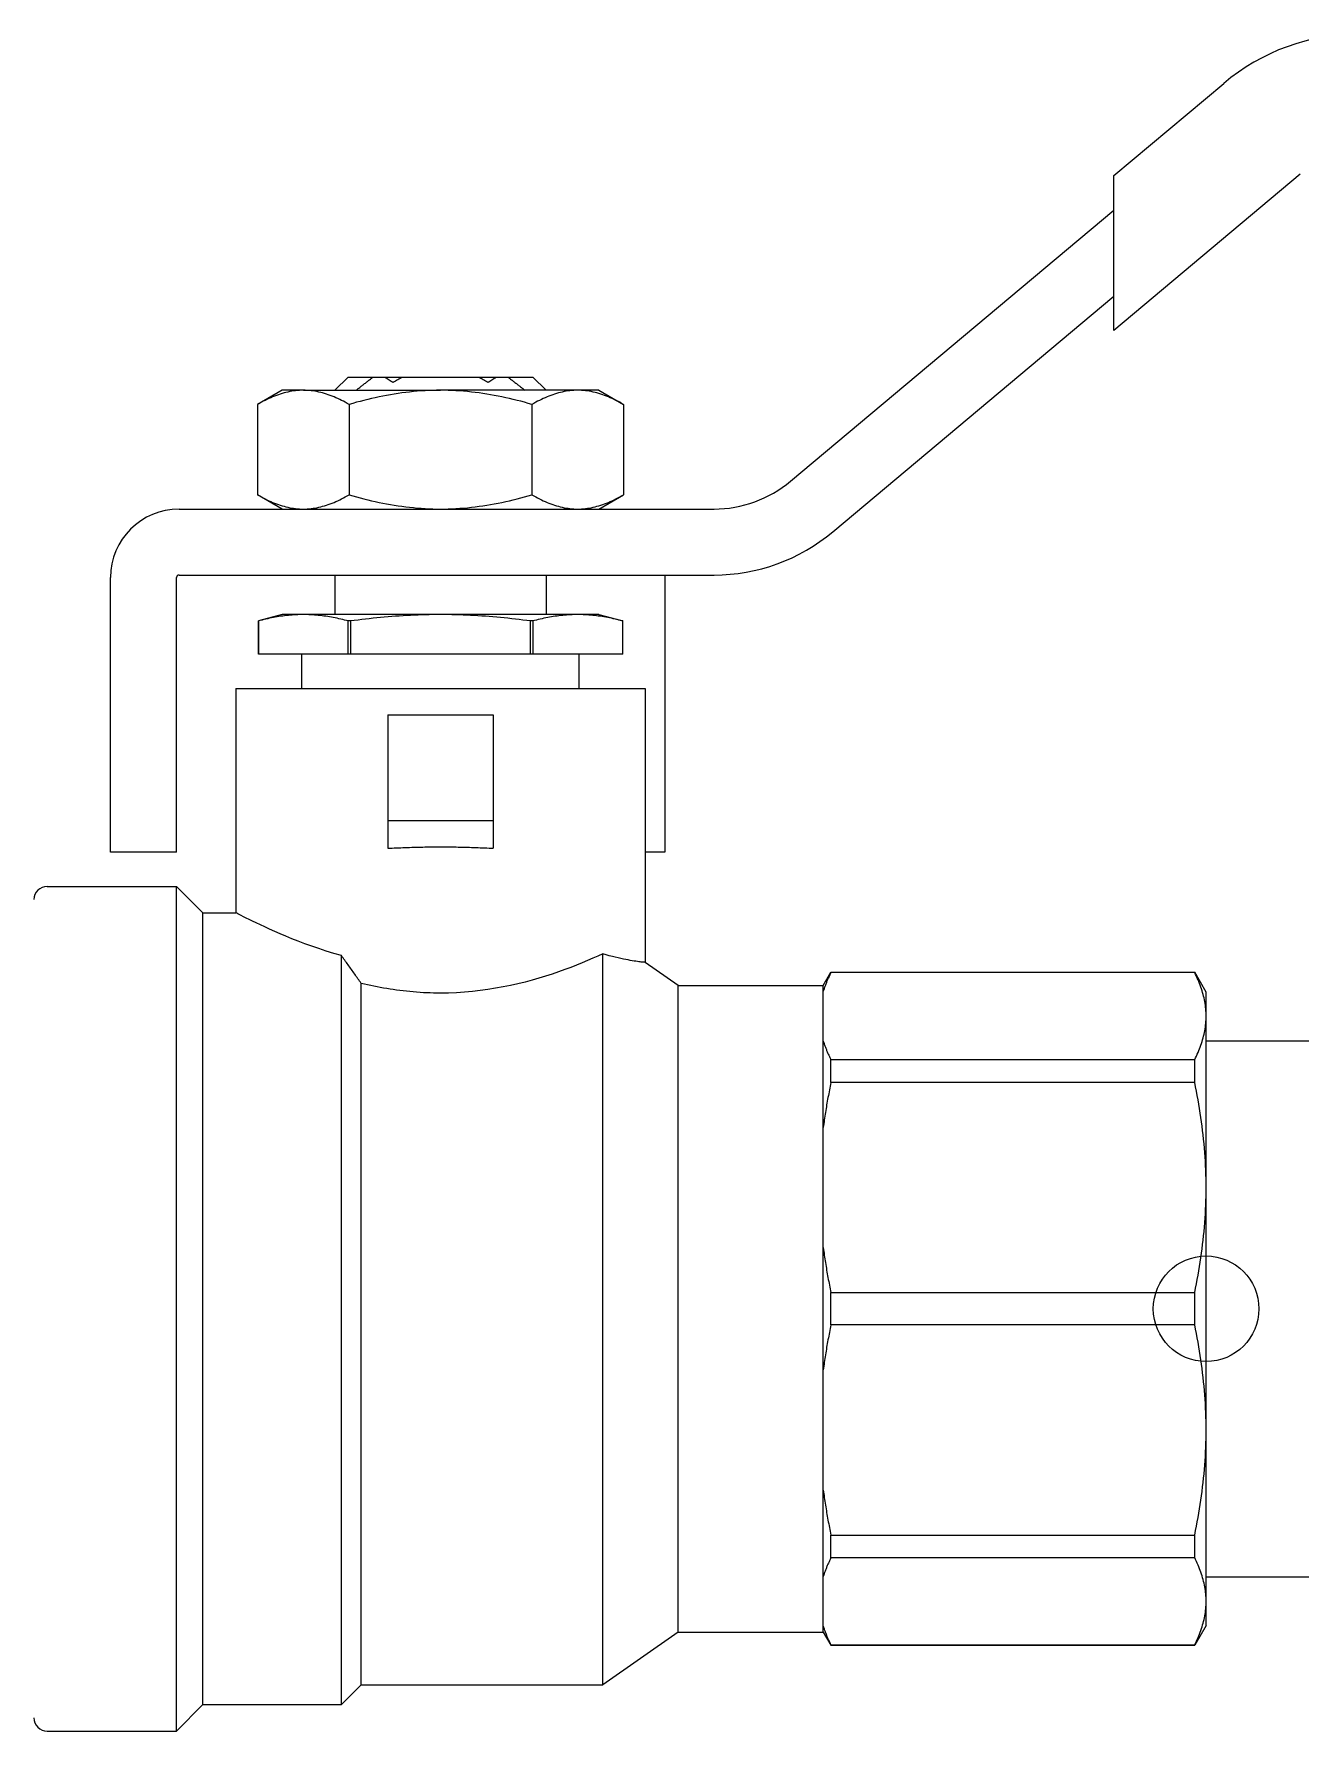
# Model space of a CAD drawing. Extents: x -2975 to 7327, y -1166 to 1029.
# Drawn here: x 5878.2 to 5926.2, y -151 to -86.7 of the extents above; entities that cross this region are included whole.
import ezdxf

# ---------------------------------------------------------------- set-up
doc = ezdxf.new("R2010")
doc.units = 0
doc.layers.add('legint', color=4, linetype='Continuous')
doc.layers.add('PLAMPING', color=5, linetype='Continuous')

# ---------------------------------------------------------------- blocks, each defined once
blk = doc.blocks.new('A$C60660C13')
at = {"layer": 'PLAMPING'}
for p, q in [((3028.896969874858, -222.2865012349448), (3033.062271710877, -218.7913979999539)), ((3028.89696939801, -223.5919071679209), (3028.89696939801, -222.2865034585002)), ((3035.954815954846, -222.2385979939563), (3028.896969874858, -228.1608340369448)), ((3016.651648063861, -233.8669535389417), (3028.896969874767, -223.5919085238183)), ((3028.896969874858, -226.8554267469572), (3028.896969874858, -223.5919085239548)), ((3018.258617088849, -235.7820646469381), (3028.896969875085, -226.8554267472073)), ((3028.89696939801, -228.1608344559718), (3028.89696939801, -226.855425978184)), ((2999.896969874861, -229.9197535449512), (2999.396969874851, -230.4197535449393)), ((2999.896969874861, -229.9197535449512), (3000.849422034115, -229.9197535449512)), ((3000.849422033888, -229.9197535449512), (3001.280368825882, -229.9197535449512)), ((3001.280368825882, -229.9197535449512), (3001.954749364676, -229.9197535449512)), ((3001.954749364858, -229.9197535449512), (3004.839190384881, -229.9197535449512)), ((3004.839190385063, -229.9197535449512), (3005.513570923858, -229.9197535449512)), ((3005.513570923858, -229.9197535449512), (3005.944517715851, -229.9197535449512)), ((3005.944517715715, -229.9197535449512), (3006.896969874878, -229.9197535449512)), ((3006.896969874878, -229.9197535449512), (3007.396969874889, -230.4197535449393)), ((2997.396969874671, -230.419753545053), (2996.468766644602, -230.9556519294492)), ((2998.200817451879, -230.4197535449393), (2997.396969874625, -230.4197535449393)), ((2998.200817452106, -230.4197535449393), (3003.396969874847, -230.4197535449393)), ((3008.593122297633, -230.4197535449393), (3003.396969874847, -230.4197535449393)), ((3009.396969875114, -230.4197535449393), (3008.593122297861, -230.4197535449393)), ((3009.396969875069, -230.419753545053), (3010.325173105138, -230.9556519294492)), ((2996.468766644874, -230.9556519299495), (2996.468766644874, -234.3838551599365)), ((2999.932868259883, -230.9556519299495), (2999.932868259883, -234.3838551599365)), ((3006.861071489856, -230.9556519299495), (3006.861071489856, -234.3838551599365)), ((3010.325173104865, -230.9556519299495), (3010.325173104865, -234.3838551599365)), ((2997.396969874852, -234.9197535449466), (2996.468766644602, -234.3838551604367)), ((3009.396969874887, -234.9197535449466), (3010.325173105138, -234.3838551604367)), ((2993.496969874876, -234.9197535419453), (3013.759103820847, -234.9197535449466)), ((2990.896969874847, -247.9191785039493), (2990.896969867889, -237.5197535449533)), ((2993.396969874856, -247.9191785039493), (2993.396969874856, -237.5197535449533)), ((2993.496969874876, -237.4197535449557), (3013.759103820847, -237.4197535449557)), ((2999.396969874851, -237.4197535449557), (2999.396969874851, -238.919753544943)), ((3007.396969874889, -237.4197535449557), (3007.396969874889, -238.919753544943)), ((3011.896969874851, -237.4200277609734), (3011.896969874851, -237.5197535447032)), ((3011.896969874851, -237.5197535449533), (3011.896969874851, -247.9191785039493)), ((2997.396969874852, -238.919753544943), (2996.496969874987, -239.160907817919)), ((2996.497144948625, -239.1609078181236), (2996.496969875033, -239.1609078181236)), ((2996.496969874851, -240.419753544953), (2996.496969874851, -239.1609078181236)), ((2996.497144948352, -239.1609078179417), (2996.497144948352, -240.419753544953)), ((2998.200817452243, -238.919753544943), (2997.396969874852, -238.919753544943)), ((3003.396969874711, -238.919753544943), (2998.200817452243, -238.919753544943)), ((2999.904489956179, -240.419753544953), (2999.904489956179, -239.1609078179417)), ((2999.989624867429, -239.1609078181236), (2999.904489956042, -239.1609078181236)), ((2999.989624867566, -239.1609078179417), (2999.989624867566, -240.419753544953)), ((3008.593122297588, -238.919753544943), (3003.396969874847, -238.919753544943)), ((3006.804314882401, -240.419753544953), (3006.804314882401, -239.1609078179417)), ((3006.889449793879, -239.1609078181236), (3006.804314882264, -239.1609078181236)), ((3006.889449794061, -239.1609078179417), (3006.889449794061, -240.419753544953)), ((3009.396969874887, -238.919753544943), (3008.593122297588, -238.919753544943)), ((3009.396969874887, -238.919753544943), (3010.296969874752, -239.160907817919)), ((3010.296794801069, -240.419753544953), (3010.296794801069, -239.1609078179417)), ((3010.296969874661, -239.1609078181236), (3010.296794801115, -239.1609078181236)), ((3010.296969874888, -240.419753544953), (3010.296969874888, -239.1609078181236)), ((2996.497144948443, -240.419753544953), (2996.496969874851, -240.419753544953)), ((2999.904489956179, -240.419753544953), (2996.497144948352, -240.419753544953)), ((2998.146969874869, -241.719753544945), (2998.146969874869, -240.419753544953)), ((2999.989624867339, -240.419753544953), (2999.904489955951, -240.419753544953)), ((3006.804314882401, -240.419753544953), (2999.989624867566, -240.419753544953)), ((3006.88944979397, -240.419753544953), (3006.804314882355, -240.419753544953)), ((3010.296794801069, -240.419753544953), (3006.889449794061, -240.419753544953)), ((3008.646969874871, -241.719753544945), (3008.646969874871, -240.419753544953)), ((3010.296969874888, -240.419753544953), (3010.296794801297, -240.419753544953)), ((2995.64696987486, -241.719753544945), (3011.14696987488, -241.719753544945)), ((2995.64696987486, -241.719753544945), (2995.64696987486, -250.2197535449486)), ((3011.14696987488, -241.719753544945), (3011.14696987488, -252.0944941220396)), ((3001.396969874849, -242.7197535449441), (3001.396969874849, -246.7197535449404)), ((3001.396969874849, -242.7197535449441), (3005.396969874845, -242.7197535449441)), ((3005.396969874845, -242.7197535449441), (3005.396969874845, -246.7197535449404)), ((3001.396969874849, -246.7197535449404), (3001.396969874849, -247.7750188999526)), ((3001.396969874849, -246.7197535449404), (3005.396969874845, -246.7197535449404)), ((3005.396969874845, -246.7197535449404), (3005.396969874845, -247.7750188999526)), ((2993.396969874856, -247.9191785039493), (2990.896969874847, -247.9191785039493)), ((3011.896969874851, -247.9191785039493), (3011.14696987488, -247.9191785039493)), ((2988.496969874858, -249.2197535449495), (2993.396969874856, -249.2197535449495)), ((2993.396969874856, -281.2197535449432), (2993.396969874856, -249.2197535449495)), ((2994.396969874878, -250.2197535449486), (2993.396969874856, -249.2197535449495)), ((2994.396969874878, -280.2197535449441), (2994.396969874878, -250.2197535449486)), ((2994.396969874878, -250.2197535449486), (2995.64696987486, -250.2197535449486)), ((2999.646969874856, -280.2197535449441), (2999.646969874856, -251.8406653846941)), ((3009.540673861374, -279.4697535454052), (3009.540673861374, -251.7756061692498)), ((3012.396969874861, -252.9697535449404), (3011.14696987488, -252.0944941220396)), ((3017.896969874845, -252.9697535449404), (3018.185645009588, -252.4697535454297)), ((3018.185645009452, -252.484437441959), (3018.185645009452, -252.4697535453615)), ((3018.185645009452, -252.4697535449523), (3031.963957172956, -252.4697535449523)), ((3031.963957172865, -252.4844374419363), (3018.185645009861, -252.4844374419363)), ((3031.963957172956, -252.4844374414361), (3031.963957172956, -252.4697535448386)), ((3032.396969874889, -253.2197535449459), (3031.963957172865, -252.4697535449068)), ((3000.396969874872, -279.4697535449504), (3000.396969874872, -252.8909255390008)), ((3012.396969874861, -277.4697535449523), (3012.396969874861, -252.9697535449404)), ((3012.396969874861, -252.9697535449404), (3017.896969874845, -252.9697535449404)), ((3017.896969874845, -253.1909504777022), (3017.896969874845, -252.9697535449404)), ((3017.896969874845, -255.0754478318968), (3017.896969874845, -253.1909504777022)), ((3032.396969874889, -254.1331991546858), (3032.396969874889, -253.2197535449459)), ((3032.396969874889, -260.6275523565646), (3032.396969874889, -254.1331991548223)), ((3017.896969874845, -258.3527628209968), (3017.896969874845, -255.0754478320332)), ((3032.396969874889, -255.0640524080936), (3051.799612319654, -255.0640524080936)), ((3018.185645009861, -255.7819608679356), (3031.963957172865, -255.7819608679356)), ((3018.185645009452, -256.6470894674385), (3018.185645009452, -255.7819608684813)), ((3031.963957172956, -256.6470894670974), (3031.963957172956, -255.7819608681175)), ((3031.963957172865, -256.6470894669383), (3018.185645009861, -256.6470894669383)), ((3017.896969874845, -262.9023418919051), (3017.896969874845, -258.3527628211332)), ((3032.396969874889, -269.8119547330552), (3032.396969874889, -260.6275523568374)), ((3017.896969874845, -267.5371651979876), (3017.896969874845, -262.9023418919051)), ((3032.396969874889, -267.7197535449441), (3032.396969874889, -262.7197535449486)), ((3018.185645009861, -264.6080152459408), (3031.963957172865, -264.6080152459408)), ((3018.185645009452, -265.8314918439519), (3018.185645009452, -264.6080152459408)), ((3031.963957172956, -265.8314918439746), (3031.963957172956, -264.6080152459181)), ((3031.963957172865, -265.8314918439519), (3018.185645009861, -265.8314918439519)), ((3017.896969874845, -272.086744268714), (3017.896969874845, -267.5371651979876)), ((3032.396969874889, -276.3063079350932), (3032.396969874889, -269.8119547333281)), ((3017.896969874845, -275.3640592578595), (3017.896969874845, -272.0867442688959)), ((3018.185645009861, -273.7924176229544), (3031.963957172865, -273.7924176229544)), ((3018.185645009452, -274.6575462214114), (3018.185645009452, -273.7924176224542)), ((3031.963957172956, -274.6575462217752), (3031.963957172956, -273.7924176227953)), ((3031.963957172865, -274.6575462219571), (3018.185645009861, -274.6575462219571)), ((3017.896969874845, -277.2485566121904), (3017.896969874845, -275.3640592579732)), ((3032.396969874889, -275.3754546818218), (3051.799612319654, -275.3754546818218)), ((3032.396969874889, -277.2197535449468), (3032.396969874889, -276.3063079352069)), ((3012.396969874861, -277.4697535449523), (3009.540673861328, -279.4697535453142)), ((3012.396969874861, -277.4697535449523), (3017.896969874845, -277.4697535449523)), ((3017.896969874845, -277.4697535449523), (3017.896969874845, -277.2485566121904)), ((3017.896969874845, -277.4697535449523), (3018.185645009588, -277.9697535444629)), ((3032.396969874889, -277.2197535449468), (3031.963957172865, -277.9697535449859)), ((3018.185645009861, -277.9550696479564), (3031.963957172865, -277.9550696479564)), ((3018.185645009452, -277.9697535445312), (3018.185645009452, -277.9550696479337)), ((3018.185645009452, -277.9697535449404), (3031.963957172956, -277.9697535449404)), ((3031.963957172956, -277.9697535450541), (3031.963957172956, -277.9550696484566)), ((3000.396969874872, -279.4697535449504), (2999.646969874856, -280.2197535449441)), ((3000.396969874872, -279.4697535449504), (3009.540673861374, -279.4697535449504)), ((2994.396969874878, -280.2197535449441), (2993.396969874856, -281.2197535449432)), ((2994.396969874878, -280.2197535449441), (2999.646969874856, -280.2197535449441)), ((2988.496969874858, -281.2197535449432), (2993.396969874856, -281.2197535449432))]:
    blk.add_line(p, q, dxfattribs=at)
for points in [[(3000.201980610836, -230.4197527413326), (3000.228544016863, -230.3983952050121), (3000.255138715283, -230.3770734315012), (3000.281764706141, -230.3557898049266), (3000.308423181558, -230.3345467095287), (3000.335114737526, -230.3133441453074), (3000.361839970127, -230.2921844964121), (3000.388599475399, -230.2710653786708), (3000.415394147421, -230.2499915604503), (3000.442224582183, -230.2289630417736), (3000.46909107782, -230.2079798226405), (3000.495995124355, -230.1870466713954), (3000.522936423794, -230.1661612038661), (3000.549916466251, -230.1453234200526), (3000.576935549724, -230.1245404725169), (3000.60399427034, -230.1038075928691), (3000.631093224046, -230.0831271653269), (3000.658233603007, -230.0625015740397), (3000.685415705219, -230.0419332032252), (3000.712640126721, -230.0214220528605), (3000.739907463548, -230.0009681229685), (3000.767218907821, -229.9805714135264), (3000.794574459541, -229.9602366929012), (3000.821975310827, -229.9399639611156), (3000.849422057626, -229.9197532181697)], [(3001.280368854758, -229.9197532181697), (3001.293534328714, -229.9283601288753), (3001.30671425677, -229.9369455819178), (3001.31990878799, -229.9455095772746), (3001.33311777331, -229.9540521149684), (3001.34634151077, -229.9625708108042), (3001.359580000416, -229.9710680489543), (3001.372833540198, -229.9795414452465), (3001.386101981187, -229.9879909997035), (3001.399385621334, -229.9964167122798), (3001.412684460637, -230.0048209671932), (3001.425998797185, -230.0131989960764), (3001.43932848191, -230.021553183079), (3001.452673812854, -230.0298811440516), (3001.466034790064, -230.0381852631663), (3001.479411413447, -230.0464631562281), (3001.492804130065, -230.0547148232372), (3001.506212790991, -230.0629402642162), (3001.519637545106, -230.0711394791651), (3001.533078690544, -230.0793100838664), (3001.546535929218, -230.0874544625376), (3001.560009708191, -230.095572615156), (3001.573500176436, -230.1036597733546), (3001.587007184979, -230.1117207055004), (3001.600530882842, -230.1197530274439)], [(3001.600530882842, -230.1197530274439), (3001.615041186596, -230.1109935288341), (3001.629572053934, -230.1022650246668), (3001.644123633877, -230.0935722832637), (3001.658696224466, -230.0849105362804), (3001.673289825702, -230.0762845521067), (3001.68790458656, -230.0676943306971), (3001.702540805126, -230.0591374878795), (3001.717198332334, -230.0506187920664), (3001.731877466226, -230.0421382431896), (3001.746578504798, -230.0336934571224), (3001.76130129912, -230.0252868180369), (3001.776045998121, -230.0169207100826), (3001.790813048864, -230.0085903649378), (3001.805602153308, -230.0003029351192), (3001.820413758513, -229.9920560364772), (3001.835248013503, -229.983849668989), (3001.85010491823, -229.9756838326548), (3001.86498447274, -229.9675632958415), (3001.87988712405, -229.9594832902048), (3001.894812872159, -229.9514485840891), (3001.90976186609, -229.9434567932994), (3001.924734105841, -229.9355103020762), (3001.939729889408, -229.9276091103511), (3001.954749365813, -229.9197532181697)], [(3004.839190383927, -229.9197532181697), (3004.854209860331, -229.9276091103511), (3004.869205643899, -229.9355103020762), (3004.884177883649, -229.9434567932994), (3004.899126877534, -229.9514485840891), (3004.914052625644, -229.9594832902048), (3004.928955276954, -229.9675632958415), (3004.943834831464, -229.9756838326548), (3004.958691736237, -229.983849668989), (3004.973525991226, -229.9920560364772), (3004.988337596432, -230.0003029351192), (3005.003126700875, -230.0085903649378), (3005.017893751618, -230.0169207100826), (3005.03263845062, -230.0252868180369), (3005.047361244941, -230.0336934571224), (3005.062062283513, -230.0421382431896), (3005.076741417405, -230.0506187920664), (3005.091398944614, -230.0591374878795), (3005.10603516318, -230.0676943306971), (3005.120649924037, -230.0762845521067), (3005.135243525273, -230.0849105362804), (3005.149816115862, -230.0935722832637), (3005.164367695806, -230.1022650246668), (3005.178898563144, -230.1109935288341), (3005.193408866898, -230.1197530274439)], [(3005.193408866898, -230.1197530274439), (3005.20693256476, -230.1117207055004), (3005.220439573303, -230.1036597733546), (3005.233930041549, -230.095572615156), (3005.247403820521, -230.0874544625376), (3005.260861059195, -230.0793100838664), (3005.274302204633, -230.0711394791651), (3005.287726958749, -230.0629402642162), (3005.301135619628, -230.0547148232372), (3005.314528336293, -230.0464631562281), (3005.327904959676, -230.0381852631663), (3005.34126593684, -230.0298811440516), (3005.35461126783, -230.021553183079), (3005.367940952555, -230.0131989960764), (3005.381255289102, -230.0048209671932), (3005.394554128406, -229.9964167122798), (3005.407837768552, -229.9879909997035), (3005.421106209541, -229.9795414452465), (3005.434359749323, -229.9710680489543), (3005.447598238969, -229.9625708108042), (3005.46082197643, -229.9540521149684), (3005.474030961749, -229.9455095772746), (3005.48722549297, -229.9369455819178), (3005.500405421025, -229.9283601288753), (3005.513570894981, -229.9197532181697)], [(3005.944517692114, -229.9197532181697), (3005.971964438912, -229.9399639611156), (3005.999365290153, -229.9602366929012), (3006.026720841873, -229.9805714135264), (3006.054032286192, -230.0009681229685), (3006.081299623019, -230.0214220528605), (3006.10852404452, -230.0419332032252), (3006.135706146732, -230.0625015740397), (3006.162846525694, -230.0831271653269), (3006.189945479399, -230.1038075928691), (3006.21700419997, -230.1245404725169), (3006.244023283488, -230.1453234200526), (3006.271003325945, -230.1661612038661), (3006.297944625384, -230.1870466713954), (3006.324848671919, -230.2079798226405), (3006.351715167511, -230.2289630417736), (3006.378545602319, -230.2499915604503), (3006.40534027434, -230.2710653786708), (3006.432099779612, -230.2921844964121), (3006.458825012213, -230.3133441453074), (3006.485516568181, -230.3345467095287), (3006.512175043598, -230.3557898049266), (3006.538801034457, -230.3770734315012), (3006.565395732877, -230.3983952050121), (3006.591959138858, -230.4197527413326)], [(2998.20081754542, -230.4197527413326), (2998.127368529821, -230.4208375458675), (2998.054017265803, -230.4240657334421), (2997.980764945532, -230.4293943886851), (2997.907613953111, -230.4367853646372), (2997.834566076744, -230.446198130122), (2997.761623104588, -230.457594538203), (2997.688787420747, -230.4709292893367), (2997.616059621349, -230.4861666207362), (2997.54344328262, -230.5032636170299), (2997.470939000595, -230.5221821312816), (2997.398549755598, -230.5428816323374), (2997.326276143575, -230.565319204803), (2997.25412114476, -230.5894567017649), (2997.182086547399, -230.6152559761958), (2997.110174139515, -230.6426717286204), (2997.038385113227, -230.6716681962062), (2996.966722448814, -230.7022024636271), (2996.895187338349, -230.7342363839243), (2996.823782166029, -230.7677270417262), (2996.752508123881, -230.8026362900737), (2996.681367596147, -230.8389259820078), (2996.610362967021, -230.8765508179622), (2996.539495428578, -230.9154726510005), (2996.46876676893, -230.9556509499462)], [(2999.932868321911, -230.9556509499462), (2999.861988266456, -230.9153796677638), (2999.791017015922, -230.8763791565898), (2999.719951292035, -230.8386899476009), (2999.6487887106, -230.8023549561458), (2999.577526291386, -230.7674075608165), (2999.506161054159, -230.7338906769846), (2999.434690316683, -230.7018448357585), (2999.363111098773, -230.6713057999705), (2999.291421016232, -230.6423141007517), (2999.219616790787, -230.614907885084), (2999.147695740247, -230.5891276841212), (2999.075655480373, -230.5650116448451), (2999.003492434985, -230.5426026825817), (2998.931204219843, -230.5219341759685), (2998.85878815271, -230.5030490403087), (2998.7862412534, -230.485985422607), (2998.713560541636, -230.4707814698222), (2998.640743633267, -230.4574800973032), (2998.567787250066, -230.4461146836193), (2998.494688709751, -230.4367305283595), (2998.421445330131, -230.4293610100704), (2998.348054131019, -230.4240490441234), (2998.274512728221, -230.4208351616953), (2998.20081754542, -230.4197527413326)], [(3003.396969874847, -230.4197527413326), (3003.250435282961, -230.4208518509913), (3003.103933026568, -230.4241205696972), (3002.95748474964, -230.4295135979746), (3002.811112096059, -230.4369880204295), (3002.664836709845, -230.4465009217356), (3002.518680160391, -230.4580046181773), (3002.372664203403, -230.4714561944056), (3002.226810445562, -230.4868151192668), (3002.081140568042, -230.504033709045), (3001.935676028505, -230.5230690484141), (3001.790438731677, -230.5438758378077), (3001.645450135219, -230.5664135460947), (3001.500731994883, -230.5906344895366), (3001.35630591726, -230.6164957528072), (3001.212193360106, -230.6439544205577), (3001.068416228053, -230.6729628090952), (3000.924996127832, -230.7034827713924), (3000.781954666126, -230.7354666237788), (3000.639313300598, -230.768869066711), (3000.497093935973, -230.8036495690349), (3000.355318029869, -230.8397628312068), (3000.214007338035, -230.8771635537059), (3000.073183616177, -230.9158064370113), (2999.932868321911, -230.9556509499462)], [(3006.861071427828, -230.9556509499462), (3006.719928523079, -230.9155704026271), (3006.578409811026, -230.8767272477244), (3006.43652870276, -230.8391667847591), (3006.294298907277, -230.8029319291027), (3006.151733239675, -230.768058443542), (3006.008845408905, -230.7345916275981), (3005.865648826147, -230.7025743966196), (3005.722156455294, -230.6720425133708), (3005.578382005478, -230.6430436615901), (3005.434338589656, -230.6156136040645), (3005.290039618966, -230.5897976403148), (3005.145498355386, -230.5656363015178), (3005.000728358981, -230.5431701188045), (3004.855742891777, -230.5224396233516), (3004.710555215842, -230.5034877305079), (3004.565178667689, -230.4863549714046), (3004.419626658318, -230.471081877241), (3004.273912524331, -230.4577137474926), (3004.128049527752, -230.4462863450144), (3003.982051154161, -230.436844969282), (3003.835930628246, -230.4294301514719), (3003.689701361144, -230.4240824227381), (3003.543376652077, -230.4208423142345), (3003.396969874847, -230.4197527413326)], [(3008.593122204319, -230.4197527413326), (3008.519673784757, -230.4208375458675), (3008.446321924702, -230.4240657334421), (3008.373069902426, -230.4293943886851), (3008.299918910051, -230.4367853646372), (3008.226871033684, -230.446198130122), (3008.153928061482, -230.457594538203), (3008.081092079646, -230.4709292893367), (3008.008364578244, -230.4861666207362), (3007.935747941518, -230.5032636170299), (3007.863243957535, -230.5221821312816), (3007.790854414451, -230.5428816323374), (3007.71858110047, -230.565319204803), (3007.646426399696, -230.5894567017649), (3007.574391504294, -230.6152559761958), (3007.502478798414, -230.6426717286204), (3007.430690070168, -230.6716681962062), (3007.359027107713, -230.7022024636271), (3007.28749229529, -230.7342363839243), (3007.216086824882, -230.7677270417262), (3007.144813080776, -230.8026362900737), (3007.073672553087, -230.8389259820078), (3007.002667625919, -230.8765508179622), (3006.931800087476, -230.9154726510005), (3006.861071427828, -230.9556509499462)], [(3010.32517298081, -230.9556509499462), (3010.254292925355, -230.9153796677638), (3010.183321674821, -230.8763791565898), (3010.112256248975, -230.8386899476009), (3010.041093667495, -230.8023549561458), (3009.969830950285, -230.7674075608165), (3009.898465713012, -230.7338906769846), (3009.826994975582, -230.7018448357585), (3009.755415757671, -230.6713057999705), (3009.683725675131, -230.6423141007517), (3009.611921747682, -230.614907885084), (3009.540000995184, -230.5891276841212), (3009.467960437313, -230.5650116448451), (3009.395797093884, -230.5426026825817), (3009.323509176737, -230.5219341759685), (3009.251093109605, -230.5030490403087), (3009.178545912254, -230.485985422607), (3009.105865200535, -230.4707814698222), (3009.033048590208, -230.4574800973032), (3008.96009190892, -230.4461146836193), (3008.88699336865, -230.4367305283595), (3008.81374998903, -230.4293610100704), (3008.740358789918, -230.4240490441234), (3008.666817387119, -230.4208351616953), (3008.593122204319, -230.4197527413326)], [(2996.46876676893, -234.3838550095516), (2996.539646824384, -234.4241286759288), (2996.610618074918, -234.4631291871028), (2996.681683500764, -234.5008160118969), (2996.752846082199, -234.5371533875468), (2996.824108799455, -234.5720983986812), (2996.895474036682, -234.6056152825358), (2996.966944774157, -234.6376635079341), (2997.038523992068, -234.6682025437449), (2997.110214074609, -234.6971942429636), (2997.182018002058, -234.7246004586314), (2997.253938754556, -234.7503782753993), (2997.325979312426, -234.7744943146754), (2997.398142655856, -234.7969056611109), (2997.470430573002, -234.8175741677242), (2997.542846640134, -234.8364593033839), (2997.61539383744, -234.8535229210856), (2997.688074549204, -234.8687244896983), (2997.760891159532, -234.8820282464121), (2997.833847840774, -234.8933912758785), (2997.906946381089, -234.9027778153331), (2997.980189760709, -234.9101449494274), (2998.053580959821, -234.9154569153743), (2998.12712236262, -234.91867318202), (2998.20081754542, -234.9197532181652)], [(2998.20081754542, -234.9197532181652), (2998.274265964982, -234.9186684136303), (2998.347617825038, -234.9154426102732), (2998.420869847313, -234.9101115708354), (2998.494020839688, -234.9027205948832), (2998.567068716055, -234.8933078293758), (2998.640011688257, -234.8819138054896), (2998.712847670094, -234.868576670161), (2998.785575171495, -234.8533417229564), (2998.858191808221, -234.8362423424678), (2998.930695792204, -234.8173238282161), (2999.003085335243, -234.7966267113779), (2999.075358649269, -234.7741891388896), (2999.147513349998, -234.7500492577556), (2999.219548245445, -234.7242523674968), (2999.291460951325, -234.6968342309001), (2999.363249679572, -234.6678401474865), (2999.434912642027, -234.6373034958933), (2999.50644745445, -234.605271959791), (2999.577852924812, -234.5717789177943), (2999.649126668918, -234.5368696694468), (2999.720267196652, -234.5005823617075), (2999.79127212382, -234.4629575257304), (2999.862139662263, -234.4240356926921), (2999.932868321911, -234.3838550095516)], [(2999.932868321911, -234.3838550095516), (3000.073183616177, -234.4236995224865), (3000.214007338035, -234.4623447899867), (3000.355318029869, -234.4997455124858), (3000.497093935973, -234.5358563904856), (3000.639313300598, -234.5706368927868), (3000.781954666126, -234.6040417199138), (3000.924996127832, -234.6360231881054), (3001.068416228053, -234.6665431504252), (3001.212193360106, -234.6955539231349), (3001.35630591726, -234.7230125908854), (3001.500731994883, -234.748873854156), (3001.645450135219, -234.7730947976206), (3001.790438731677, -234.7956301217127), (3001.935676028505, -234.8164392953013), (3002.081140568042, -234.8354746346477), (3002.226810445562, -234.8526932244258), (3002.372664203403, -234.8680497651148), (3002.518680160391, -234.8815037255381), (3002.664836709845, -234.8930074219797), (3002.811112096059, -234.902517939091), (3002.95748474964, -234.9099923615458), (3003.103933026568, -234.9153853898006), (3003.250435282961, -234.9186541085292), (3003.396969874847, -234.9197532181652)], [(3003.396969874847, -234.9197532181652), (3003.543376652077, -234.9186636452632), (3003.689701361144, -234.9154259209545), (3003.835930628246, -234.9100781922434), (3003.982051154161, -234.9026633744334), (3004.128049527752, -234.8932219987009), (3004.273912524331, -234.8817945962001), (3004.419626658318, -234.8684240822795), (3004.565178667689, -234.853153372288), (3004.710555215842, -234.8360206131847), (3004.855742891777, -234.817068720341), (3005.000728358981, -234.7963382248881), (3005.145498355386, -234.7738720421748), (3005.290039618966, -234.7497083191829), (3005.434338589656, -234.7238923554332), (3005.578382005478, -234.6964646821025), (3005.722156455294, -234.6674634461497), (3005.865648826147, -234.6369339470957), (3006.008845408905, -234.6049143319224), (3006.151733239675, -234.5714475159557), (3006.294298907277, -234.5365764145899), (3006.43652870276, -234.5003391747387), (3006.578409811026, -234.4627787117961), (3006.719928523079, -234.4239379410656), (3006.861071427828, -234.3838550095516)], [(3006.861071427828, -234.3838550095516), (3006.931951483238, -234.4241286759288), (3007.002922733772, -234.4631291871028), (3007.073988457704, -234.5008160118969), (3007.145151039139, -234.5371533875468), (3007.216413458354, -234.5720983986812), (3007.287778695581, -234.6056152825358), (3007.359249433056, -234.6376635079341), (3007.430828650967, -234.6682025437449), (3007.502518733508, -234.6971942429636), (3007.574322958953, -234.7246004586314), (3007.646244009492, -234.7503782753993), (3007.718284269321, -234.7744943146754), (3007.790447314755, -234.7969056611109), (3007.862735529897, -234.8175741677242), (3007.935151597029, -234.8364593033839), (3008.007698496339, -234.8535229210856), (3008.080379208103, -234.8687244896983), (3008.153196116472, -234.8820282464121), (3008.226152499673, -234.8933912758785), (3008.299251039988, -234.9027778153331), (3008.372494419563, -234.9101449494274), (3008.445885618675, -234.9154569153743), (3008.519427021519, -234.91867318202), (3008.593122204319, -234.9197532181652)], [(3008.593122204319, -234.9197532181652), (3008.666571219918, -234.9186684136303), (3008.739922483936, -234.9154426102732), (3008.813174804208, -234.9101115708354), (3008.886325796629, -234.9027205948832), (3008.95937367295, -234.8933078293758), (3009.032316645152, -234.8819138054896), (3009.105152328993, -234.868576670161), (3009.17788012839, -234.8533417229564), (3009.25049646712, -234.8362423424678), (3009.323000749099, -234.8173238282161), (3009.395389994142, -234.7966267113779), (3009.467663606164, -234.7741891388896), (3009.539818604934, -234.7500492577556), (3009.61185320234, -234.7242523674968), (3009.683765610224, -234.6968342309001), (3009.755554636467, -234.6678401474865), (3009.82721730088, -234.6373034958933), (3009.89875241139, -234.605271959791), (3009.970157583711, -234.5717789177943), (3010.041431625858, -234.5368696694468), (3010.112572153593, -234.5005823617075), (3010.183576782719, -234.4629575257304), (3010.254444321162, -234.4240356926921), (3010.32517298081, -234.3838550095516)], [(3011.899471720243, -237.4197532181743), (3011.899367412115, -237.4197532181743), (3011.899263103986, -237.4197556023692), (3011.899158795858, -237.4197579865413), (3011.89905448773, -237.4197603707362), (3011.898950179601, -237.4197651391032), (3011.898845871473, -237.4197699074703), (3011.898741563345, -237.4197770600322), (3011.898637851254, -237.4197842125941), (3011.898533543125, -237.419791365156), (3011.898429234997, -237.4198009018901), (3011.898324926869, -237.4198104386242), (3011.89822061874, -237.4198223595531), (3011.898116310612, -237.4198342804821), (3011.898012002483, -237.419846201411), (3011.897907694355, -237.4198605065349), (3011.897803982264, -237.4198748116587), (3011.897699674136, -237.4198915009547), (3011.897595366007, -237.4199081902507), (3011.897491057879, -237.4199248795467), (3011.897386749751, -237.4199439530375), (3011.897282441622, -237.4199630265284), (3011.897178133494, -237.4199844841914), (3011.897073825366, -237.4200059418772), (3011.896970113275, -237.4200273995402)], [(2998.20081754542, -238.9197541718577), (2998.129830797688, -238.920223856454), (2998.058844645992, -238.9216281418758), (2997.987858494297, -238.923952723022), (2997.916871746565, -238.9271809105967), (2997.845885594869, -238.9313007836254), (2997.774898847091, -238.9363004212473), (2997.703912695396, -238.9421631340983), (2997.632925947663, -238.9488793854671), (2997.561939795968, -238.9564301018627), (2997.490953644273, -238.9648057465511), (2997.41996689654, -238.9739920144084), (2997.348980744845, -238.9839746003108), (2997.27799459315, -238.9947391991573), (2997.207007845417, -239.0062738900187), (2997.136021693722, -239.0185619835765), (2997.065035542027, -239.0315939431193), (2996.994049390331, -239.0453530793284), (2996.923062642599, -239.0598250870798), (2996.852076490904, -239.0750004296397), (2996.781090339208, -239.0908624176891), (2996.71010359143, -239.1073967461498), (2996.639117439735, -239.1245938782649), (2996.56813128804, -239.1424347405436), (2996.497145136344, -239.160907412057)], [(2999.904489954496, -239.160907412057), (2999.833503504759, -239.1424347405436), (2999.762517055023, -239.1245914940928), (2999.691530605332, -239.1073967461498), (2999.620544453636, -239.0908624176891), (2999.5495580039, -239.0750004296397), (2999.478571554208, -239.0598250870798), (2999.407585104472, -239.0453530793284), (2999.336598654735, -239.0315939431193), (2999.26561250304, -239.0185619835765), (2999.194626053349, -239.0062715058239), (2999.123639603612, -238.9947391991573), (2999.052653153921, -238.9839746003108), (2998.981667002226, -238.9739920144084), (2998.910680552489, -238.9648057465511), (2998.839694102752, -238.9564301018627), (2998.768707951057, -238.9488793854671), (2998.697721501366, -238.9421631340983), (2998.626735349671, -238.9363004212473), (2998.555748899934, -238.9313007836254), (2998.484762748239, -238.9271809105967), (2998.413776298547, -238.923952723022), (2998.342789848811, -238.9216281418758), (2998.271803697116, -238.920223856454), (2998.20081754542, -238.9197541718577)], [(3003.396969874711, -238.9197541718577), (3003.254997310704, -238.920223856454), (3003.113024727917, -238.9216281418758), (3002.97105214513, -238.923952723022), (3002.829079506454, -238.9271809105967), (3002.687106867778, -238.9313007836254), (3002.545134266392, -238.9363004212473), (3002.403161590472, -238.9421631340983), (3002.26118898904, -238.9488793854671), (3002.119216313121, -238.9564301018627), (3001.977243562714, -238.9648057465511), (3001.835270961282, -238.9739920144084), (3001.693298210875, -238.9839746003108), (3001.551325460422, -238.9947391991573), (3001.409352710015, -239.0062715058239), (3001.267379959608, -239.0185619835765), (3001.125407209155, -239.0315939431193), (3000.983434458748, -239.0453530793284), (3000.841461857316, -239.0598250870798), (3000.699488957888, -239.0750004296397), (3000.55751605846, -239.0908624176891), (3000.415543457028, -239.1073967461498), (3000.273570557601, -239.1245914940928), (3000.131597658173, -239.1424347405436), (2999.989624758745, -239.160907412057)], [(3006.804314990994, -239.160907412057), (3006.662342389608, -239.1424347405436), (3006.520369788176, -239.1245938782649), (3006.378397186744, -239.1073967461498), (3006.236424585358, -239.0908624176891), (3006.094451983926, -239.0750004296397), (3005.952479084498, -239.0598250870798), (3005.810506632087, -239.0453530793284), (3005.66853388168, -239.0315939431193), (3005.526561280248, -239.0185619835765), (3005.384588529841, -239.0062738900187), (3005.242615928409, -238.9947391991573), (3005.100643178002, -238.9839746003108), (3004.958670427549, -238.9739920144084), (3004.816697826162, -238.9648057465511), (3004.67472507571, -238.9564301018627), (3004.532752325303, -238.9488793854671), (3004.390779574896, -238.9421631340983), (3004.248806749955, -238.9363004212473), (3004.106833999503, -238.9313007836254), (3003.964861211852, -238.9271809105967), (3003.822888386911, -238.923952723022), (3003.680915561971, -238.9216281418758), (3003.538942727754, -238.920223856454), (3003.396969874711, -238.9197541718577)], [(3008.593122204319, -238.9197541718577), (3008.522221287239, -238.9202262406261), (3008.451289375806, -238.9216376786326), (3008.380330046201, -238.923969412318), (3008.309346278656, -238.9272095208216), (3008.238341351534, -238.931346083169), (3008.167318542973, -238.9363600258921), (3008.096280833251, -238.942241812234), (3008.025231500641, -238.9489747528987), (3007.954173823372, -238.9565445427852), (3007.883110483634, -238.9649368767696), (3007.812045355785, -238.9741398339229), (3007.740981122014, -238.9841343407543), (3007.669921358592, -238.9949132447246), (3007.598868747708, -239.006455088148), (3007.527826865679, -239.0187503342677), (3007.456798692691, -239.0317846779826), (3007.385787507063, -239.0455414299968), (3007.314796288983, -239.0600086693812), (3007.243828316677, -239.0751697068172), (3007.172887166506, -239.0910126213985), (3007.101975222576, -239.1075207238291), (3007.031096359241, -239.1246820931347), (3006.960253556735, -239.1424824242595), (3006.889449795243, -239.160907412057)], [(3010.296794613349, -239.160907412057), (3010.225931843296, -239.1424657349635), (3010.155060132501, -239.1246487145427), (3010.084178884971, -239.1074754242854), (3010.01328750467, -239.0909577851207), (3009.942386587635, -239.0751077180003), (3009.871475537783, -239.0599395279796), (3009.80055435516, -239.0454722886179), (3009.729622443682, -239.0317131524089), (3009.658680399433, -239.0186811928661), (3009.587727030293, -239.0063883309413), (3009.51676233626, -238.9948488717127), (3009.445786913419, -238.9840747361095), (3009.374799569604, -238.9740849976451), (3009.303800900942, -238.9648891930538), (3009.232789715315, -238.9565016274364), (3009.16176720475, -238.9489389901119), (3009.090731581226, -238.942213202009), (3009.019684036729, -238.9363385682063), (3008.948623379228, -238.9313293938731), (3008.877549608723, -238.9271999840648), (3008.806463321206, -238.9239622597788), (3008.735363324648, -238.9216329102428), (3008.664249619004, -238.9202262406261), (3008.593122204319, -238.9197541718577)], [(3001.396969845063, -247.7750183587123), (3001.478315134999, -247.7705444340618), (3001.559939374692, -247.7662517075632), (3001.641828557012, -247.7621449475382), (3001.723968525902, -247.758222961912), (3001.806345274234, -247.7544881348567), (3001.888944198844, -247.7509392743204), (3001.971751143718, -247.7475799565273), (3002.054751356626, -247.7444089894252), (3002.137930383468, -247.741427565089), (3002.221273397571, -247.7386368756388), (3002.304765795815, -247.7360369210292), (3002.388392677084, -247.7336288933802), (3002.472139214659, -247.731412792692), (3002.555990432847, -247.7293886189418), (3002.639931505109, -247.7275563721751), (3002.723947306639, -247.7259172444437), (3002.808023010856, -247.7244712357478), (3002.892143493044, -247.7232183461101), (3002.976293852088, -247.7221585755306), (3003.060459037805, -247.7212919240092), (3003.144624186233, -247.7206183915232), (3003.228774284479, -247.7201379780727), (3003.312894459349, -247.7198494916056), (3003.396969874847, -247.719754124174)], [(3003.396969874847, -247.719754124174), (3003.48104529039, -247.7198494916056), (3003.56516546526, -247.7201379780727), (3003.649315563506, -247.7206183915232), (3003.733480711934, -247.7212919240092), (3003.817645897651, -247.7221585755306), (3003.90179625665, -247.7232183461101), (3003.985916738883, -247.7244712357478), (3004.0699924431, -247.7259172444437), (3004.154008244631, -247.7275563721751), (3004.237949316847, -247.7293886189418), (3004.32180053508, -247.731412792692), (3004.405547072655, -247.7336288933802), (3004.489173953879, -247.7360369210292), (3004.572666352168, -247.7386368756388), (3004.656009366271, -247.741427565089), (3004.739188393113, -247.7444089894252), (3004.822188606021, -247.7475799565273), (3004.904995550895, -247.7509392743204), (3004.987594475505, -247.7544881348567), (3005.069971223837, -247.758222961912), (3005.152111192728, -247.7621449475382), (3005.234000375048, -247.7662517075632), (3005.31562461474, -247.7705444340618), (3005.396969904677, -247.7750183587123)], [(2999.646969874856, -251.8406654839428), (2999.35209914065, -251.7550827508021), (2999.065402587438, -251.6663040165813), (2998.787309070575, -251.5750218873027), (2998.51824655152, -251.4819313530925), (2998.258643587586, -251.3877250199275), (2998.008928736225, -251.29309430171), (2997.769529660717, -251.1987329964686), (2997.540874918467, -251.105333710203), (2997.32339306688, -251.0135914330394), (2997.117512067324, -250.9241963868053), (2996.923661073196, -250.8378435616496), (2996.742268045909, -250.7552255635264), (2996.573647101876, -250.677031422143), (2996.418041428114, -250.6037248616312), (2996.275766929147, -250.5356730465937), (2996.147135933415, -250.4732395653637), (2996.032463153369, -250.4167891983943), (2995.932062705514, -250.3666855339961), (2995.846249302394, -250.3232921605022), (2995.775335868347, -250.286976242538), (2995.719637115962, -250.2580989842418), (2995.679467161653, -250.2370275502162), (2995.655140121925, -250.2241243367198), (2995.646970113284, -250.2197541241603)], [(3000.396969755638, -252.8909255509379), (3000.365406115997, -252.8467608933543), (3000.333869298446, -252.8026308064373), (3000.30235900499, -252.7585340981577), (3000.270875533578, -252.7144719605449), (3000.239418884302, -252.6704443936442), (3000.207989355112, -252.6264513974102), (3000.176586946008, -252.5824929718883), (3000.145211657035, -252.5385703091533), (3000.113863488195, -252.4946810250331), (3000.082542737481, -252.4508286957744), (3000.051249404895, -252.4070097451304), (3000.019983490482, -252.363227749348), (2999.988745292193, -252.3194815163524), (2999.957534810073, -252.275769854069), (2999.926352044121, -252.2320951466472), (2999.895196994293, -252.188456202035), (2999.864069958675, -252.1448542122844), (2999.832970937267, -252.1012879853206), (2999.801899930025, -252.0577587132411), (2999.770857234943, -252.0142652039485), (2999.739842852113, -251.9708098416377), (2999.708856781489, -251.9273914341884), (2999.677899023071, -251.8840099816234), (2999.646969874856, -251.8406654839428)], [(3009.540673931587, -251.7756058220957), (3009.358206828619, -251.8580450062846), (3009.167563160417, -251.9420935158823), (3008.968977769381, -252.0272888188319), (3008.762685497776, -252.1131671910243), (3008.548920591828, -252.1992684845973), (3008.327916701818, -252.2851277832988), (3008.099909266001, -252.3702825550945), (3007.865132530696, -252.4542726521449), (3007.623820444132, -252.5366319661234), (3007.376208146569, -252.616900349145), (3007.122529586331, -252.6946152691753), (3006.863019307638, -252.7693118100078), (3006.597711881158, -252.8403653149699), (3006.326758404747, -252.907205963621), (3006.050569554326, -252.969460630894), (3005.769555409915, -253.0267538075495), (3005.484126349437, -253.0787087922054), (3005.194692601935, -253.1249536519144), (3004.901664545286, -253.1651128773692), (3004.605452408577, -253.1988097672556), (3004.306466569687, -253.225671196461), (3004.005117369342, -253.2453228478435), (3003.701815017984, -253.2573880200434), (3003.396969874847, -253.2614923958736)], [(3011.146969636456, -252.0944942479136), (3011.143978079325, -252.0943440442043), (3011.135037382609, -252.0938266758922), (3011.12020059445, -252.0928372387889), (3011.099520166862, -252.0912684445339), (3011.0730503402, -252.0890165810588), (3011.040843566433, -252.0859743599804), (3011.002952893749, -252.0820356850581), (3010.959431370246, -252.0770968442012), (3010.910333236233, -252.071050549026), (3010.855709751603, -252.0637907032924), (3010.795615752703, -252.0552124028118), (3010.730103691593, -252.0452107434185), (3010.659226020333, -252.0336784367519), (3010.583036979187, -252.0205105786235), (3010.501588424221, -252.0056010727931), (3010.414934595609, -251.9888450150493), (3010.323128541494, -251.9701351170543), (3010.226222713935, -251.9493676667171), (3010.124270757205, -251.9264353756998), (3010.017325123316, -251.9012321476939), (3009.905439456451, -251.8736542706538), (3009.788667400834, -251.8435932640987), (3009.667060812489, -251.8109466080577), (3009.540673931587, -251.7756058220957)], [(3018.185645183074, -252.4844373707683), (3018.170891841418, -252.5136054997492), (3018.156362613217, -252.5427962784679), (3018.14205749847, -252.5720085148723), (3018.127981265569, -252.6012434010599), (3018.114132722393, -252.6305009369853), (3018.100516637332, -252.6597811226939), (3018.08713181831, -252.6890851502376), (3018.073981841552, -252.7184118275645), (3018.061069091345, -252.7477623467494), (3018.04839356755, -252.7771367077921), (3018.035958846575, -252.8065349106701), (3018.023766120449, -252.8359557633312), (3018.011816581246, -252.8654016499477), (3018.000111421133, -252.8948725705195), (3017.988655408407, -252.9243661408518), (3017.977447350994, -252.9538859372142), (3017.966490825164, -252.9834295754345), (3017.955785830963, -253.0129994397075), (3017.945335944659, -253.042594337936), (3017.935143550402, -253.0722130780223), (3017.925208648193, -253.1018592362361), (3017.915532430196, -253.1315304284053), (3017.906119664666, -253.1612278466273), (3017.896970351693, -253.1909502987819)], [(3032.396970828539, -254.1331995968822), (3032.39616497376, -254.0645493512247), (3032.393759330261, -253.9958490376566), (3032.389768203256, -253.9271058087397), (3032.384205897823, -253.8583256249385), (3032.377081950653, -253.7895144467402), (3032.368415435302, -253.7206782345866), (3032.358215888506, -253.651822948942), (3032.346499999539, -253.5829557423685), (3032.333279689327, -253.5140825753306), (3032.318571647192, -253.4452082161952), (3032.30238540982, -253.3763410096217), (3032.284737666622, -253.3074857239772), (3032.265642722631, -253.2386483197261), (3032.245112498776, -253.169837141505), (3032.22316130018, -253.1010557656291), (3032.199805816162, -253.0323113446148), (3032.175055583501, -252.9636110310466), (3032.148924907232, -252.8949595932918), (3032.121430476672, -252.8263641839121), (3032.092584212795, -252.7578307633494), (3032.062398036486, -252.6893640999706), (3032.030891021258, -252.6209725384806), (3031.998072703845, -252.5526620392757), (3031.96395738937, -252.4844373707683)], [(3003.396969874847, -253.2614923958736), (3003.266329727602, -253.2607783322337), (3003.136163157887, -253.2586456780482), (3003.006466654596, -253.2551123147105), (3002.877236743915, -253.2501949315165), (3002.748469924108, -253.2439114098597), (3002.620162656057, -253.2362784390361), (3002.492311512605, -253.2273127083872), (3002.364912991879, -253.2170320992382), (3002.237963592187, -253.2054521088558), (3002.111459811703, -253.1925918107081), (3001.985398074156, -253.1784678940685), (3001.859775026786, -253.1630970482784), (3001.734508266235, -253.1464697365809), (3001.60957424855, -253.1285954957102), (3001.485056420323, -253.1095184330898), (3001.361038973118, -253.0892826561885), (3001.237605502364, -253.0679310803325), (3001.114840050695, -253.045507812968), (3000.992826362607, -253.0220569615412), (3000.871648331667, -252.9976226334529), (3000.751389702326, -252.9722477440746), (3000.632134517217, -252.9459775929499), (3000.513966818834, -252.9188562874797), (3000.396969755638, -252.8909255509379)], [(3031.96395738937, -255.7819606308985), (3031.998196681524, -255.7135070805462), (3032.031117518908, -255.6450332646282), (3032.062707980639, -255.5765391831446), (3032.092958529937, -255.5080254321101), (3032.121852477575, -255.4394908194499), (3032.149380286682, -255.3709353451641), (3032.17552765227, -255.3023596053126), (3032.200285037515, -255.2337624077754), (3032.223638137338, -255.1651443486126), (3032.245572646615, -255.0965048317867), (3032.266079028613, -255.0278438572977), (3032.285142978207, -254.9591602330256), (3032.302754958618, -254.8904551510905), (3032.318898280618, -254.8217286114696), (3032.333565791622, -254.7529794220882), (3032.346740802313, -254.6842075829463), (3032.35841139176, -254.615413094044), (3032.368565639034, -254.5465947632838), (3032.377194007403, -254.4777549748378), (3032.384279807592, -254.4088913445567), (3032.389813502777, -254.3400038723948), (3032.393780787969, -254.2710925583751), (3032.396169742105, -254.2021574025202), (3032.396970828539, -254.1331995968822)], [(3017.896970351693, -255.075447702885), (3017.906085094, -255.1050616746043), (3017.915466865087, -255.1346589570048), (3017.925110896612, -255.1642413382442), (3017.935015996453, -255.1938076262477), (3017.945183356777, -255.2233578209925), (3017.955608209149, -255.2528925185161), (3017.966289361492, -255.2824117188411), (3017.977226813809, -255.3119154219676), (3017.988418181902, -255.3414042239101), (3017.999862273699, -255.3708775286768), (3018.01155551293, -255.4003359322596), (3018.023499091622, -255.4297788386439), (3018.035688241479, -255.4592074399043), (3018.048125346649, -255.4886205439661), (3018.060804446713, -255.5180193429042), (3018.073727925775, -255.547403240681), (3018.086891015536, -255.5767728333567), (3018.100293715951, -255.6061281209086), (3018.113933642871, -255.6354685072993), (3018.127810796249, -255.6647951846035), (3018.141921599862, -255.6941075568293), (3018.15626486159, -255.7234062199686), (3018.170840581432, -255.7526905779841), (3018.185645183074, -255.7819606308985)], [(3018.185645183074, -256.6470892672587), (3018.170891841418, -256.7175073866938), (3018.156362613217, -256.7879785542491), (3018.14205749847, -256.8585039620448), (3018.127981265569, -256.9290836100581), (3018.114132722393, -256.9997180943492), (3018.100516637332, -257.0704080109554), (3018.08713181831, -257.1411533598994), (3018.073981841552, -257.2119547371958), (3018.061069091345, -257.2828127389048), (3018.04839356755, -257.3537279610637), (3018.035958846575, -257.4247004036952), (3018.023766120449, -257.4957306628139), (3018.011816581246, -257.5668187384654), (3018.000111421133, -257.6379664187389), (3017.988655408407, -257.7091725115824), (3017.977447350994, -257.780438209048), (3017.966490825164, -257.8517641072185), (3017.955785830963, -257.9231508021312), (3017.945335944659, -257.9945982937861), (3017.935143550402, -258.0661065821605), (3017.925208648193, -258.1376768593746), (3017.915532430196, -258.2093097214656), (3017.906119664666, -258.2810045723963), (3017.896970351693, -258.3527626042414)], [(3032.396970828539, -260.6275524144085), (3032.39616497376, -260.4618160371874), (3032.393759330261, -260.2959601526354), (3032.389768203256, -260.1299996619136), (3032.384205897823, -259.9639488701914), (3032.377081950653, -259.7978235726405), (3032.368415435302, -259.6316380744074), (3032.358215888506, -259.4654072766307), (3032.346499999539, -259.2991466765316), (3032.333279689327, -259.132871175294), (3032.318571647192, -258.9665956740337), (3032.30238540982, -258.8003344778972), (3032.284737666622, -258.6341036801432), (3032.265642722631, -258.4679169898127), (3032.245112498776, -258.301789904127), (3032.22316130018, -258.1357379202846), (3032.199805816162, -257.969774747372), (3032.175055583501, -257.8039164786251), (3032.148924907232, -257.6381780152278), (3032.121430476672, -257.472573066244), (3032.092584212795, -257.3071183209468), (3032.062398036486, -257.1418274884227), (3032.030891021258, -256.9767154698329), (3031.998072703845, -256.8117977623988), (3031.96395738937, -256.6470892672587)], [(3031.96395738937, -264.6080152635623), (3031.998196681524, -264.4427529667528), (3032.031117518908, -264.2774426882315), (3032.062707980639, -264.1120839809137), (3032.092958529937, -263.9466762487846), (3032.121852477575, -263.7812192683132), (3032.149380286682, -263.6157123689745), (3032.17552765227, -263.4501552527045), (3032.200285037515, -263.2845473234656), (3032.223638137338, -263.1188882832621), (3032.245572646615, -262.953177536011), (3032.266079028613, -262.7874146346958), (3032.285142978207, -262.6215992813204), (3032.302754958618, -262.4557308797794), (3032.318898280618, -262.2898091320994), (3032.333565791622, -262.1238334422205), (3032.346740802313, -261.9578035121012), (3032.35841139176, -261.7917187457042), (3032.368565639034, -261.6255785469921), (3032.377194007403, -261.4593829159649), (3032.384279807592, -261.2931309585665), (3032.389813502777, -261.1268223767329), (3032.393780787969, -260.9604565744494), (3032.396169742105, -260.7940335516932), (3032.396970828539, -260.6275524144085)], [(3017.896970351693, -262.9023419265795), (3017.906085094, -262.9738359098528), (3017.915466865087, -263.045291299105), (3017.925110896612, -263.1167082433794), (3017.935015996453, -263.1880870406721), (3017.945183356777, -263.2594279890018), (3017.955608209149, -263.3307312374118), (3017.966289361492, -263.4019970838981), (3017.977226813809, -263.4732256774814), (3017.988418181902, -263.5444173162032), (3017.999862273699, -263.6155722980593), (3018.01155551293, -263.6866906230498), (3018.023499091622, -263.757772738214), (3018.035688241479, -263.8288189415935), (3018.048125346649, -263.8998291586549), (3018.060804446713, -263.970803910971), (3018.073727925775, -264.0417433475168), (3018.086891015536, -264.1126476918462), (3018.100293715951, -264.1835171674447), (3018.113933642871, -264.2543520723539), (3018.127810796249, -264.3251525555943), (3018.141921599862, -264.3959188406516), (3018.15626486159, -264.4666512255671), (3018.170840581432, -264.5373499711159), (3018.185645183074, -264.6080152635623)], [(3018.185645183074, -265.8314918671895), (3018.170891841418, -265.9019097630935), (3018.156362613217, -265.9723811541799), (3018.14205749847, -266.0429064874652), (3018.127981265569, -266.1134861354785), (3018.114132722393, -266.1841206197696), (3018.100516637332, -266.2548103128674), (3018.08713181831, -266.3255557362991), (3018.073981841552, -266.3963571881059), (3018.061069091345, -266.4672152643252), (3018.04839356755, -266.5381301884654), (3018.035958846575, -266.6091026310969), (3018.023766120449, -266.6801328902156), (3018.011816581246, -266.7512212638858), (3018.000111421133, -266.8223684971426), (3017.988655408407, -266.8935748879821), (3017.977447350994, -266.9648408834892), (3017.966490825164, -267.0361667816596), (3017.955785830963, -267.1075531785536), (3017.945335944659, -267.1790003721671), (3017.935143550402, -267.2505089585829), (3017.925208648193, -267.322079384795), (3017.915532430196, -267.3937117998694), (3017.906119664666, -267.465406948796), (3017.896970351693, -267.5371651296618)], [(3032.396970828539, -269.8119546418102), (3032.39616497376, -269.6462185626078), (3032.393759330261, -269.4803623800371), (3032.389768203256, -269.3144018893154), (3032.384205897823, -269.1483510975931), (3032.377081950653, -268.9822258000422), (3032.368415435302, -268.8160403018092), (3032.358215888506, -268.6498098020511), (3032.346499999539, -268.4835492019747), (3032.333279689327, -268.3172737007144), (3032.318571647192, -268.1509979014354), (3032.30238540982, -267.9847370033176), (3032.284737666622, -267.8185059075449), (3032.265642722631, -267.6523195152331), (3032.245112498776, -267.4861924295474), (3032.22316130018, -267.3201401476863), (3032.199805816162, -267.1541774218131), (3032.175055583501, -266.9883191530662), (3032.148924907232, -266.8225802426296), (3032.121430476672, -266.6569757406623), (3032.092584212795, -266.4915205483485), (3032.062398036486, -266.3262295668037), (3032.030891021258, -266.1611178462554), (3031.998072703845, -265.9962002878192), (3031.96395738937, -265.8314918671895)], [(3031.96395738937, -273.7924177889827), (3031.998196681524, -273.6271555666835), (3032.031117518908, -273.4618450646312), (3032.062707980639, -273.2964862828258), (3032.092958529937, -273.131078625207), (3032.121852477575, -272.9656214957149), (3032.149380286682, -272.8001148943949), (3032.17552765227, -272.6345576291042), (3032.200285037515, -272.4689496998881), (3032.223638137338, -272.3032905106638), (3032.245572646615, -272.1375800614314), (3032.266079028613, -271.9718171601389), (3032.285142978207, -271.8060018067408), (3032.302754958618, -271.6401334051998), (3032.318898280618, -271.4742113595012), (3032.333565791622, -271.3082356696223), (3032.346740802313, -271.142205739503), (3032.35841139176, -270.9761209731059), (3032.368565639034, -270.8099807743938), (3032.377194007403, -270.6437851433666), (3032.384279807592, -270.4775334839869), (3032.389813502777, -270.3112246041346), (3032.393780787969, -270.1448590998698), (3032.396169742105, -269.978435779095), (3032.396970828539, -269.8119546418102)], [(3017.896970351693, -272.0867444519999), (3017.906085094, -272.1582384352732), (3017.915466865087, -272.2296936755274), (3017.925110896612, -272.3011107687998), (3017.935015996453, -272.3724897150905), (3017.945183356777, -272.4438305144222), (3017.955608209149, -272.5151337628322), (3017.966289361492, -272.5863994603205), (3017.977226813809, -272.6576282029246), (3017.988418181902, -272.7288199906443), (3017.999862273699, -272.7999748234797), (3018.01155551293, -272.8710932974909), (3018.023499091622, -272.9421754126552), (3018.035688241479, -273.0132211689952), (3018.048125346649, -273.0842317585857), (3018.060804446713, -273.1552065854121), (3018.073727925775, -273.2261456494289), (3018.086891015536, -273.2970501427562), (3018.100293715951, -273.3679194693568), (3018.113933642871, -273.4387542252452), (3018.127810796249, -273.5095550065043), (3018.141921599862, -273.5803212170513), (3018.15626486159, -273.6510534529689), (3018.170840581432, -273.7217523102718), (3018.185645183074, -273.7924177889827)], [(3018.185645183074, -274.6575464253428), (3018.170891841418, -274.686714554301), (3018.156362613217, -274.7159047370051), (3018.14205749847, -274.7451169734095), (3018.127981265569, -274.7743518595744), (3018.114132722393, -274.8036099915598), (3018.100516637332, -274.8328907733057), (3018.08713181831, -274.8621942048121), (3018.073981841552, -274.891520882139), (3018.061069091345, -274.9208714013012), (3018.04839356755, -274.9502451663066), (3018.035958846575, -274.9796433692072), (3018.023766120449, -275.0090648179057), (3018.011816581246, -275.0385107045222), (3018.000111421133, -275.0679810290339), (3017.988655408407, -275.0974751954036), (3017.977447350994, -275.1269949917887), (3017.966490825164, -275.156538630009), (3017.955785830963, -275.1861084942821), (3017.945335944659, -275.215702200413), (3017.935143550402, -275.2453221325968), (3017.925208648193, -275.2749682908106), (3017.915532430196, -275.3046394829798), (3017.906119664666, -275.3343357091044), (3017.896970351693, -275.3640593533564)], [(3032.396970828539, -276.3063074593592), (3032.39616497376, -276.2376572136791), (3032.393759330261, -276.1689580922084), (3032.389768203256, -276.1002148632915), (3032.384205897823, -276.031434679513), (3032.377081950653, -275.962623501292), (3032.368415435302, -275.8937860970409), (3032.358215888506, -275.8249320034938), (3032.346499999539, -275.7560647969203), (3032.333279689327, -275.6871904377849), (3032.318571647192, -275.618317270747), (3032.30238540982, -275.5494500641735), (3032.284737666622, -275.4805947785289), (3032.265642722631, -275.4117573742778), (3032.245112498776, -275.3429461960795), (3032.22316130018, -275.2741648202036), (3032.199805816162, -275.2054203991893), (3032.175055583501, -275.1367194895838), (3032.148924907232, -275.0680686478663), (3032.121430476672, -274.9994726424266), (3032.092584212795, -274.9309392218638), (3032.062398036486, -274.8624731545451), (3032.030891021258, -274.7940815930324), (3031.998072703845, -274.7257704977901), (3031.96395738937, -274.6575464253428)], [(3031.96395738937, -277.9550696854503), (3031.998196681524, -277.8866161351207), (3032.031117518908, -277.8181423192027), (3032.062707980639, -277.7496482376964), (3032.092958529937, -277.6811338906246), (3032.121852477575, -277.6125992779644), (3032.149380286682, -277.5440443997386), (3032.17552765227, -277.4754680638271), (3032.200285037515, -277.40687146235), (3032.223638137338, -277.3382534031871), (3032.245572646615, -277.2696138863612), (3032.266079028613, -277.2009517197521), (3032.285142978207, -277.1322692875774), (3032.302754958618, -277.0635642056423), (3032.318898280618, -276.9948376660441), (3032.333565791622, -276.9260884766627), (3032.346740802313, -276.8573154454234), (3032.35841139176, -276.7885209565211), (3032.368565639034, -276.7197038178356), (3032.377194007403, -276.6508628373149), (3032.384279807592, -276.581999207011), (3032.389813502777, -276.5131117348719), (3032.393780787969, -276.4442016129497), (3032.396169742105, -276.375266457072), (3032.396970828539, -276.3063074593592)], [(3017.896970351693, -277.2485567574595), (3017.906085094, -277.278170729156), (3017.915466865087, -277.3077680115794), (3017.925110896612, -277.3373497967814), (3017.935015996453, -277.3669160847621), (3017.945183356777, -277.3964668755443), (3017.955608209149, -277.4260009770305), (3017.966289361492, -277.4555207734156), (3017.977226813809, -277.485023880482), (3017.988418181902, -277.5145126824473), (3017.999862273699, -277.5439859871913), (3018.01155551293, -277.5734449868114), (3018.023499091622, -277.6028872971583), (3018.035688241479, -277.6323164944561), (3018.048125346649, -277.6617290024806), (3018.060804446713, -277.6911283974559), (3018.073727925775, -277.7205122952555), (3018.086891015536, -277.7498818879085), (3018.100293715951, -277.7792371754604), (3018.113933642871, -277.8085769658137), (3018.127810796249, -277.8379036431406), (3018.141921599862, -277.8672160153437), (3018.15626486159, -277.8965152745204), (3018.170840581432, -277.9257990364986), (3018.185645183074, -277.9550696854503)]]:
    blk.add_lwpolyline(points, dxfattribs=at)
blk.add_circle((3032.396969874889, -265.2197535449577), 2, dxfattribs=at)
for centre, radius, start, end in [((3038.204572588801, -224.9197535449102), 8.000000000000055, 90.00000000291817, 129.9999999999926), ((3013.759103820847, -230.4197535449393), 4.500000000000025, 270, 309.9999999945381), ((2993.496969874876, -237.5197535519565), 2.600000006999995, 90.00000000153726, 180), ((3013.759103820847, -230.4197535449393), 7.000000000000056, 270, 310.0000000003262), ((2993.496969874876, -237.5197535449533), 0.09999999999999457, 90, 180), ((2988.496969874858, -249.7197535449377), 0.5000000000000006, 90, 180), ((2988.496969874858, -280.719753544955), 0.5000000000000006, 180, 270)]:
    blk.add_arc(centre, radius, start, end, dxfattribs=at)

msp = doc.modelspace()

# ---------------------------------------------------------------- block references
at = {"layer": 'legint'}
msp.add_blockref('A$C60660C13', (2890.202033855679, 130.2686825707151), dxfattribs=at)

doc.saveas('drawing.dxf')
